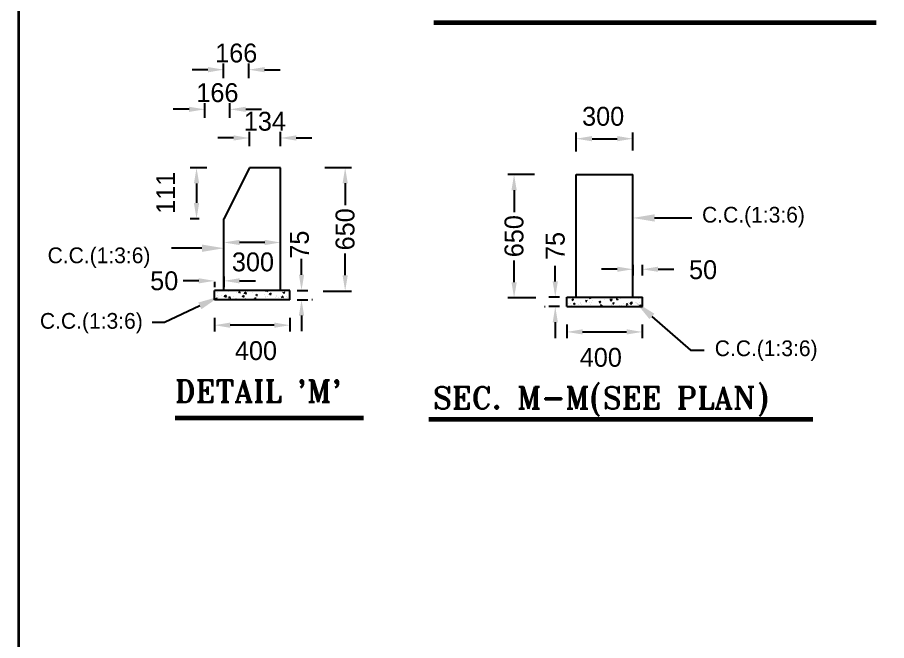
# Model space of a CAD drawing. Extents: x -377620 to 406987, y -326460 to -226264.
# Drawn here: x 346439 to 360259, y -250645 to -240738 of the extents above; entities that cross this region are included whole.
import ezdxf

# ---------------------------------------------------------------- set-up
doc = ezdxf.new("R2010")
doc.units = 0
doc.header["$LTSCALE"] = 300
doc.header["$MEASUREMENT"] = 0
doc.layers.get('0').update_dxf_attribs({"linetype": 'CONTINUOUS'})
doc.layers.get('DEFPOINTS').update_dxf_attribs({"linetype": 'CONTINUOUS'})
doc.layers.add('LINE', color=7, linetype='CONTINUOUS')
doc.styles.add('BIG', font='ROMANT.SHX')
doc.dimstyles.new('3', dxfattribs={"dimtxt": 225, "dimasz": 350, "dimexe": 100, "dimexo": 25, "dimgap": 9, "dimtad": 0, "dimdec": 0, "dimzin": 0, "dimdsep": 46, "dimtxsty": 'Standard', "dimcen": 0, "dimclrd": 5, "dimclre": 6, "dimclrt": 256, "dimadec": 0, "dimazin": 0, "dimtfac": 1, "dimtdec": 0, "dimtofl": 0, "dimtmove": 2, "dimatfit": 3, "dimfxl": 1, "dimtolj": 1, "dimtzin": 0, "dimarcsym": 0})

# ---------------------------------------------------------------- blocks, each defined once
blk = doc.blocks.new('*D70')
at = {"layer": 'DEFPOINTS', "color": 0}
for p in [(349572, -245487), (350772, -245487), (349572, -245631)]:
    blk.add_point(p, dxfattribs=at)
at = {"layer": 'LINE', "color": 7, "lineweight": -2}
for p, q in [((349572, -245512), (349572, -245731)), ((350772, -245512), (350772, -245731)), ((350522, -245631), (349822, -245631))]:
    blk.add_line(p, q, dxfattribs=at)
at = {"layer": 'LINE', "color": 7}
for points in [[(349822, -245589), (349822, -245672), (349572, -245631)], [(350522, -245589), (350522, -245672), (350772, -245631)]]:
    blk.add_solid(points, dxfattribs=at)
at = {"layer": 'LINE', "color": 7, "insert": (350232, -246037), "char_height": 300, "attachment_point": 5}
blk.add_mtext('\\A1;400', dxfattribs=at)
blk = doc.blocks.new('*D71')
at = {"layer": 'DEFPOINTS', "color": 0}
for p in [(355175, -245594), (356375, -245594), (356375, -245738)]:
    blk.add_point(p, dxfattribs=at)
at = {"layer": 'LINE', "color": 7, "lineweight": -2}
for p, q in [((355175, -245619), (355175, -245838)), ((356375, -245619), (356375, -245838)), ((355425, -245738), (356125, -245738))]:
    blk.add_line(p, q, dxfattribs=at)
at = {"layer": 'LINE', "color": 7}
for points in [[(355425, -245696), (355425, -245779), (355175, -245738)], [(356125, -245696), (356125, -245779), (356375, -245738)]]:
    blk.add_solid(points, dxfattribs=at)
at = {"layer": 'LINE', "color": 7, "insert": (355715, -246144), "char_height": 300, "attachment_point": 5}
blk.add_mtext('\\A1;400', dxfattribs=at)
blk = doc.blocks.new('*D77')
at = {"layer": 'DEFPOINTS', "color": 0}
for p in [(356225, -242666), (355325, -242893), (356225, -242881)]:
    blk.add_point(p, dxfattribs=at)
at = {"layer": 'LINE', "color": 7, "lineweight": -2}
for p, q in [((355325, -242868), (355325, -242566)), ((355575, -242666), (355975, -242666)), ((356225, -242856), (356225, -242566))]:
    blk.add_line(p, q, dxfattribs=at)
at = {"layer": 'LINE', "color": 7}
for points in [[(355575, -242624), (355575, -242708), (355325, -242666)], [(355975, -242624), (355975, -242708), (356225, -242666)]]:
    blk.add_solid(points, dxfattribs=at)
at = {"layer": 'LINE', "color": 7, "insert": (355752, -242312), "char_height": 300, "attachment_point": 5}
blk.add_mtext('\\A1;300', dxfattribs=at)
blk = doc.blocks.new('*X29')
at = {"color": 0}
for p, q in [((-6094.1, -26903.2), (-6087.1, -26900.5)), ((-6094.1, -26903.2), (-6089.1, -26906.6)), ((-6090.5, -26900.4), (-6090.2, -26900.1)), ((-6090.5, -26900.4), (-6081.6, -26901.8)), ((-6089.1, -26906.6), (-6087.1, -26900.5)), ((-6081.6, -26901.8), (-6081.8, -26900.1)), ((-5991.8, -26901.9), (-5991.8, -26901.9)), ((-5950.5, -26903.3), (-5950.5, -26903.3)), ((-5920.5, -26900.4), (-5920.5, -26900.4)), ((-5879.6, -26902.1), (-5879.6, -26902.1)), ((-6202.6, -26936.5), (-6202.6, -26936.5)), ((-6193, -26932.5), (-6193, -26932.5)), ((-6191.9, -26905.4), (-6191.9, -26905.4)), ((-6187.2, -26944), (-6187.2, -26944)), ((-6185.9, -26910.7), (-6185.9, -26910.7)), ((-6185, -26914.8), (-6180.2, -26909.1)), ((-6185, -26914.8), (-6179.1, -26915.4)), ((-6179.1, -26915.4), (-6180.2, -26909.1)), ((-6178.1, -26935.5), (-6171.1, -26932.8)), ((-6178.1, -26935.5), (-6173.1, -26938.8)), ((-6173.1, -26938.8), (-6171.1, -26932.8)), ((-6153.8, -26940.4), (-6153.8, -26940.4)), ((-6139.6, -26934.8), (-6139.6, -26934.8)), ((-6139.5, -26928.2), (-6139.5, -26928.2)), ((-6136.6, -26937.6), (-6136.6, -26937.6)), ((-6135.4, -26904.3), (-6135.4, -26904.3)), ((-6114.4, -26924.9), (-6114.4, -26924.9)), ((-6113.3, -26921.1), (-6108.5, -26915.4)), ((-6113.3, -26921.1), (-6107.3, -26921.6)), ((-6107.4, -26921.6), (-6108.5, -26915.4)), ((-6095.4, -26930.4), (-6095.4, -26930.4)), ((-6086.2, -26937), (-6086.2, -26937)), ((-6084.7, -26930.1), (-6084.7, -26930.1)), ((-6076.6, -26919.9), (-6076.6, -26919.9)), ((-6041.6, -26927.4), (-6036.8, -26921.6)), ((-6041.6, -26927.4), (-6035.6, -26927.9)), ((-6037.1, -26920.4), (-6037.1, -26920.4)), ((-6035.6, -26927.9), (-6036.8, -26921.6)), ((-6034.4, -26943.5), (-6027.4, -26940.8)), ((-6034.4, -26943.5), (-6029.4, -26946.8)), ((-6033.4, -26923.1), (-6033.4, -26923.1)), ((-6032.8, -26939.3), (-6032.8, -26939.3)), ((-6029.4, -26946.8), (-6027.4, -26940.8)), ((-6014.7, -26947.7), (-6014.7, -26947.7)), ((-6013.4, -26911.6), (-6013.4, -26911.6)), ((-5988.4, -26908.3), (-5988.4, -26908.3)), ((-5983.8, -26917), (-5976, -26908.8)), ((-5983.8, -26917), (-5974.9, -26918.3)), ((-5982.9, -26916.7), (-5982.9, -26916.7)), ((-5979.4, -26941.6), (-5979.4, -26941.6)), ((-5978.8, -26910.4), (-5978.8, -26910.4)), ((-5976.8, -26942.7), (-5976.8, -26942.7)), ((-5974.9, -26918.3), (-5976, -26908.8)), ((-5969.9, -26933.7), (-5965, -26927.9)), ((-5969.9, -26933.7), (-5963.9, -26934.2)), ((-5963.9, -26934.2), (-5965.1, -26927.9)), ((-5950.4, -26911.2), (-5943.4, -26908.5)), ((-5950.4, -26911.2), (-5945.4, -26914.6)), ((-5945.4, -26914.6), (-5943.4, -26908.5)), ((-5938.5, -26904.2), (-5938.5, -26904.2)), ((-5932.1, -26942.5), (-5932.1, -26942.5)), ((-5930.9, -26909.2), (-5930.9, -26909.2)), ((-5926.1, -26943.8), (-5926.1, -26943.8)), ((-5913.7, -26934.4), (-5913.7, -26934.4)), ((-5898.1, -26939.9), (-5893.3, -26934.2)), ((-5898.1, -26939.9), (-5892.2, -26940.5)), ((-5892.2, -26940.5), (-5893.3, -26934.2)), ((-5888.6, -26931.1), (-5888.6, -26931.1)), ((-5887, -26950.1), (-5883.7, -26948.8)), ((-5885.1, -26906.4), (-5885.1, -26906.4)), ((-5884.1, -26950.1), (-5883.7, -26948.8)), ((-5880.8, -26935.4), (-5880.8, -26935.4)), ((-5877.1, -26933.5), (-5869.3, -26925.4)), ((-5877.1, -26933.5), (-5868.2, -26934.9)), ((-5872.7, -26946.1), (-5872.7, -26946.1)), ((-5868.2, -26934.9), (-5869.3, -26925.4)), ((-5850.7, -26926.1), (-5850.7, -26926.1)), ((-5831.7, -26908.7), (-5831.7, -26908.7)), ((-5830.3, -26929), (-5830.3, -26929)), ((-5826.4, -26946.2), (-5821.6, -26940.5)), ((-5826.4, -26946.2), (-5820.4, -26946.7)), ((-5820.5, -26946.7), (-5821.6, -26940.5)), ((-5819.3, -26948.3), (-5819.3, -26948.3)), ((-5984.1, -26950), (-5984.1, -26950)), ((-5866.3, -26950), (-5866.3, -26950))]:
    blk.add_line(p, q, dxfattribs=at)
blk = doc.blocks.new('*D78')
at = {"layer": 'DEFPOINTS', "color": 0}
for p in [(356225, -244646), (356375, -244644), (356375, -244742)]:
    blk.add_point(p, dxfattribs=at)
at = {"layer": 'LINE', "color": 7, "lineweight": -2}
for p, q in [((355975, -244742), (355725, -244742)), ((356225, -244671), (356225, -244842)), ((356375, -244669), (356375, -244842)), ((356625, -244742), (356875, -244742))]:
    blk.add_line(p, q, dxfattribs=at)
at = {"layer": 'LINE', "color": 7}
for points in [[(355975, -244700), (355975, -244783), (356225, -244742)], [(356625, -244700), (356625, -244783), (356375, -244742)]]:
    blk.add_solid(points, dxfattribs=at)
at = {"layer": 'LINE', "color": 7, "insert": (357341, -244751), "char_height": 300, "attachment_point": 5}
blk.add_mtext('\\A1;50', dxfattribs=at)
blk = doc.blocks.new('*D79')
at = {"layer": 'DEFPOINTS', "color": 0}
for p in [(349718, -241569), (349718, -241729), (350119, -241729)]:
    blk.add_point(p, dxfattribs=at)
at = {"layer": 'LINE', "color": 7, "lineweight": -2}
for p, q in [((349468, -241569), (349218, -241569)), ((349718, -241704), (349718, -241469)), ((350119, -241704), (350119, -241469)), ((350369, -241569), (350619, -241569))]:
    blk.add_line(p, q, dxfattribs=at)
at = {"layer": 'LINE', "color": 7}
for points in [[(349468, -241527), (349468, -241611), (349718, -241569)], [(350369, -241527), (350369, -241611), (350119, -241569)]]:
    blk.add_solid(points, dxfattribs=at)
at = {"layer": 'LINE', "color": 7, "insert": (349918, -241306), "char_height": 300, "attachment_point": 5}
blk.add_mtext('\\A1;166', dxfattribs=at)
blk = doc.blocks.new('*D80')
at = {"layer": 'DEFPOINTS', "color": 0}
for p in [(354687, -243235), (354336, -245197), (354709, -245197)]:
    blk.add_point(p, dxfattribs=at)
at = {"layer": 'LINE', "color": 7, "lineweight": -2}
for p, q in [((354662, -243235), (354236, -243235)), ((354336, -243485), (354336, -243832)), ((354336, -244947), (354336, -244600)), ((354684, -245197), (354236, -245197))]:
    blk.add_line(p, q, dxfattribs=at)
at = {"layer": 'LINE', "color": 7}
for points in [[(354294, -243485), (354378, -243485), (354336, -243235)], [(354294, -244947), (354378, -244947), (354336, -245197)]]:
    blk.add_solid(points, dxfattribs=at)
at = {"layer": 'LINE', "color": 7, "insert": (354336, -244216), "char_height": 300, "attachment_point": 5, "rotation": 90}
blk.add_mtext('\\A1;650', dxfattribs=at)
blk = doc.blocks.new('*D81')
at = {"layer": 'DEFPOINTS', "color": 0}
for p in [(351300, -243125), (351278, -245088), (351650, -245088)]:
    blk.add_point(p, dxfattribs=at)
at = {"layer": 'LINE', "color": 7, "lineweight": -2}
for p, q in [((351325, -243125), (351750, -243125)), ((351650, -243375), (351650, -243723)), ((351650, -244838), (351650, -244491)), ((351303, -245088), (351750, -245088))]:
    blk.add_line(p, q, dxfattribs=at)
at = {"layer": 'LINE', "color": 7}
for points in [[(351609, -243375), (351692, -243375), (351650, -243125)], [(351609, -244838), (351692, -244838), (351650, -245088)]]:
    blk.add_solid(points, dxfattribs=at)
at = {"layer": 'LINE', "color": 7, "insert": (351650, -244107), "char_height": 300, "attachment_point": 5, "rotation": 90}
blk.add_mtext('\\A1;650', dxfattribs=at)
blk = doc.blocks.new('*D82')
at = {"layer": 'DEFPOINTS', "color": 0}
for p in [(349722, -244830), (349572, -244915), (349572, -244926)]:
    blk.add_point(p, dxfattribs=at)
at = {"layer": 'LINE', "color": 7, "lineweight": -2}
for p, q in [((349722, -244855), (349722, -245026)), ((349322, -244926), (349072, -244926)), ((349572, -244940), (349572, -245026)), ((349972, -244926), (350222, -244926))]:
    blk.add_line(p, q, dxfattribs=at)
at = {"layer": 'LINE', "color": 7}
for points in [[(349322, -244884), (349322, -244967), (349572, -244926)], [(349972, -244884), (349972, -244967), (349722, -244926)]]:
    blk.add_solid(points, dxfattribs=at)
at = {"layer": 'LINE', "color": 7, "insert": (348773, -244927), "char_height": 300, "attachment_point": 5}
blk.add_mtext('\\A1;50', dxfattribs=at)
blk = doc.blocks.new('*D83')
at = {"layer": 'DEFPOINTS', "color": 0}
for p in [(355085, -245185), (354991, -245335), (355083, -245335)]:
    blk.add_point(p, dxfattribs=at)
at = {"layer": 'LINE', "color": 7, "lineweight": -2}
for p, q in [((354991, -244935), (354991, -244685)), ((355060, -245185), (354891, -245185)), ((355058, -245335), (354891, -245335)), ((354991, -245585), (354991, -245835))]:
    blk.add_line(p, q, dxfattribs=at)
at = {"layer": 'LINE', "color": 7}
for points in [[(354949, -244935), (355032, -244935), (354991, -245185)], [(354949, -245585), (355032, -245585), (354991, -245335)]]:
    blk.add_solid(points, dxfattribs=at)
at = {"layer": 'LINE', "color": 7, "insert": (354992, -244372), "char_height": 300, "attachment_point": 5, "rotation": 90}
blk.add_mtext('\\A1;75', dxfattribs=at)
blk = doc.blocks.new('*D84')
at = {"layer": 'DEFPOINTS', "color": 0}
for p in [(350863, -245078), (350864, -245228), (350956, -245228)]:
    blk.add_point(p, dxfattribs=at)
at = {"layer": 'LINE', "color": 7, "lineweight": -2}
for p, q in [((350956, -244828), (350956, -244578)), ((350888, -245078), (351056, -245078)), ((350889, -245228), (351056, -245228)), ((350956, -245478), (350956, -245728))]:
    blk.add_line(p, q, dxfattribs=at)
at = {"layer": 'LINE', "color": 7}
for points in [[(350915, -244828), (350998, -244828), (350956, -245078)], [(350915, -245478), (350998, -245478), (350956, -245228)]]:
    blk.add_solid(points, dxfattribs=at)
at = {"layer": 'LINE', "color": 7, "insert": (350925, -244351), "char_height": 300, "attachment_point": 5, "rotation": 90}
blk.add_mtext('\\A1;75', dxfattribs=at)
blk = doc.blocks.new('*D85')
at = {"layer": 'DEFPOINTS', "color": 0}
for p in [(349722, -244316), (349722, -244531), (350622, -244543)]:
    blk.add_point(p, dxfattribs=at)
at = {"layer": 'LINE', "color": 7, "lineweight": -2}
for p, q in [((349722, -244506), (349722, -244216)), ((350372, -244316), (349972, -244316)), ((350622, -244518), (350622, -244216))]:
    blk.add_line(p, q, dxfattribs=at)
at = {"layer": 'LINE', "color": 7}
for points in [[(349972, -244274), (349972, -244358), (349722, -244316)], [(350372, -244274), (350372, -244358), (350622, -244316)]]:
    blk.add_solid(points, dxfattribs=at)
at = {"layer": 'LINE', "color": 7, "insert": (350184, -244627), "char_height": 300, "attachment_point": 5}
blk.add_mtext('\\A1;300', dxfattribs=at)
blk = doc.blocks.new('*D86')
at = {"layer": 'DEFPOINTS', "color": 0}
for p in [(350127, -242655), (350127, -242810), (350622, -242810)]:
    blk.add_point(p, dxfattribs=at)
at = {"layer": 'LINE', "color": 7, "lineweight": -2}
for p, q in [((349877, -242655), (349627, -242655)), ((350127, -242785), (350127, -242555)), ((350622, -242785), (350622, -242555)), ((350872, -242655), (351122, -242655))]:
    blk.add_line(p, q, dxfattribs=at)
at = {"layer": 'LINE', "color": 7}
for points in [[(349877, -242613), (349877, -242696), (350127, -242655)], [(350872, -242613), (350872, -242696), (350622, -242655)]]:
    blk.add_solid(points, dxfattribs=at)
at = {"layer": 'LINE', "color": 7, "insert": (350374, -242391), "char_height": 300, "attachment_point": 5}
blk.add_mtext('\\A1;134', dxfattribs=at)
blk = doc.blocks.new('*D87')
at = {"layer": 'DEFPOINTS', "color": 0}
for p in [(349478, -243128), (349287, -243938), (349355, -243938)]:
    blk.add_point(p, dxfattribs=at)
at = {"layer": 'LINE', "color": 7, "lineweight": -2}
for p, q in [((349453, -243128), (349187, -243128)), ((349287, -243378), (349287, -243688)), ((349330, -243938), (349187, -243938))]:
    blk.add_line(p, q, dxfattribs=at)
at = {"layer": 'LINE', "color": 7}
for points in [[(349245, -243378), (349329, -243378), (349287, -243128)], [(349245, -243688), (349329, -243688), (349287, -243938)]]:
    blk.add_solid(points, dxfattribs=at)
at = {"layer": 'LINE', "color": 7, "insert": (348796, -243527), "char_height": 300, "attachment_point": 5, "rotation": 90}
blk.add_mtext('\\A1;111', dxfattribs=at)
blk = doc.blocks.new('*D380')
at = {"layer": 'DEFPOINTS', "color": 0}
for p in [(349418, -242199), (349418, -242359), (349819, -242359)]:
    blk.add_point(p, dxfattribs=at)
at = {"layer": 'LINE', "color": 7, "lineweight": -2}
for p, q in [((349418, -242334), (349418, -242099)), ((349819, -242334), (349819, -242099)), ((349168, -242199), (348918, -242199)), ((350069, -242199), (350319, -242199))]:
    blk.add_line(p, q, dxfattribs=at)
at = {"layer": 'LINE', "color": 7}
for points in [[(349168, -242158), (349168, -242241), (349418, -242199)], [(350069, -242158), (350069, -242241), (349819, -242199)]]:
    blk.add_solid(points, dxfattribs=at)
at = {"layer": 'LINE', "color": 7, "insert": (349619, -241936), "char_height": 300, "attachment_point": 5}
blk.add_mtext('\\A1;166', dxfattribs=at)

msp = doc.modelspace()

# ---------------------------------------------------------------- linework, layer by layer
at = {"layer": 'LINE', "color": 7}
for p, q in [((350126.9994, -243127.6423), (349721.9994, -243937.6423)), ((350621.9994, -243127.6423), (350126.9994, -243127.6423)), ((350621.9994, -245077.6423), (350621.9994, -243127.6423)), ((355325.2601, -245184.6188), (355325.2601, -243234.6188)), ((355325.2601, -243234.6188), (355820.2601, -243234.6188)), ((355820.2601, -243234.6188), (356225.2601, -243234.6188)), ((356225.2601, -245184.6188), (356225.2601, -243234.6188)), ((356570.4728, -243925.7411), (357162.7086, -243925.7411)), ((349721.9994, -245077.6423), (349721.9994, -243937.6423)), ((349372.0233, -244407.3256), (348889.3497, -244407.3256)), ((350771.9994, -245077.6423), (349571.9994, -245077.6423)), ((349571.9994, -245227.6423), (349571.9994, -245077.6423)), ((350771.9994, -245227.6423), (350771.9994, -245077.6423)), ((350771.9994, -245227.6423), (349571.9994, -245227.6423)), ((351130.276, -245227.6423), (351118.1106, -245227.6423)), ((355175.2601, -245184.6188), (356375.2601, -245184.6188)), ((355175.2601, -245334.6188), (355175.2601, -245184.6188)), ((356375.2601, -245334.6188), (356375.2601, -245184.6188)), ((349340.0797, -245323.528), (348779.7874, -245589.3965)), ((354816.9835, -245334.6188), (354829.1488, -245334.6188)), ((355175.2601, -245334.6188), (356375.2601, -245334.6188)), ((348779.7874, -245589.3965), (348582.5754, -245589.3965)), ((356527.8155, -245491.3874), (357140.7961, -246027.2005)), ((357140.7961, -246027.2005), (357359.9207, -246027.2005))]:
    msp.add_line(p, q, dxfattribs=at)
at = {"layer": 'LINE', "color": 7, "lineweight": 40, "const_width": 42.8247}
msp.add_lwpolyline([(346459.958, -272870.4538), (406965.158, -272870.4538), (406965.158, -230084.6338), (346459.958, -230084.6338)], close=True, dxfattribs=at)
at = {"layer": 'LINE', "color": 7, "const_width": 75}
for points in [[(353054.8246, -240823.5399), (360095.5724, -240823.5399)], [(348942.9697, -247104.2953), (351945.2063, -247104.2953)], [(352977.0211, -247126.1856), (359086.2642, -247126.1856)]]:
    msp.add_lwpolyline(points, dxfattribs=at)
at = {"layer": 'LINE', "color": 7}
for points in [[(356570.4728, -243984.0744), (356570.4728, -243867.4077), (356220.4728, -243925.7411)], [(349372.0233, -244465.6589), (349372.0233, -244348.9922), (349722.0233, -244407.3256)], [(349365.0872, -245376.229), (349315.0721, -245270.8269), (349656.2859, -245173.4826)], [(356489.4249, -245535.307), (356566.2062, -245447.4677), (356264.2976, -245261.0434)]]:
    msp.add_solid(points, dxfattribs=at)

# ---------------------------------------------------------------- block references
at = {"layer": 'LINE', "color": 7, "yscale": 3, "zscale": 3}
for p, xscale in [((332132.034, -164377.4189), -3), ((373815.2254, -164484.3954), 3)]:
    msp.add_blockref('*X29', p, dxfattribs=dict(at, xscale=xscale))

# ---------------------------------------------------------------- texts
at = {"layer": 'LINE', "color": 7}
for p in [(357324.6137, -243999.8635), (346919.2881, -244645.1893), (346797.2881, -245687.1893), (357526.6137, -246122.8635)]:
    msp.add_text('C.C.(1:3:6)', height=250, dxfattribs=at).set_placement(p)
at = {"layer": 'LINE', "color": 7, "style": 'BIG'}
for s, p in [("DETAIL 'M'", (348942.9697, -246853.2891)), ('SEC. M-M(SEE PLAN)', (353047.5219, -246960.2655))]:
    msp.add_text(s, height=350, dxfattribs=at).set_placement(p)

# ---------------------------------------------------------------- dimensions: what is measured, and where the dimension line sits
at = {"layer": 'LINE', "color": 7}
for base, p1, p2, text, picture, middle in [((349718.1597, -241569.0902), (350118.7926, -241729.0379), (349718.1597, -241729.0379), '166', '*D79', (349918.4761, -241305.5902)), ((349418.2017, -242199.4564), (349818.8346, -242359.4041), (349418.2017, -242359.4041), '166', '*D380', (349618.5181, -241935.9564)), ((350126.9994, -242654.5359), (350621.9994, -242809.9207), (350126.9994, -242809.9207), '134', '*D86', (350374.4994, -242391.0359))]:
    dim = msp.add_linear_dim(base=base, p1=p1, p2=p2, text=text, dimstyle='3', override={"dimtxt": 300, "dimasz": 250, "dimclrd": 7, "dimclre": 7, "dimclrt": 7}, dxfattribs=at)
    dim.commit()
    dim.dimension.update_dxf_attribs({"geometry": picture, "text_midpoint": middle})
for base, p1, p2, text, picture, middle in [((356225.2601, -242665.8909), (355325.2601, -242892.9919), (356225.2601, -242881.0393), '300', '*D77', (355752, -242312)), ((349721.9994, -244315.9581), (350621.9994, -244543.059), (349721.9994, -244531.1064), '300', '*D85', (350184.3855, -244626.7278)), ((356375.2601, -244741.5212), (356225.2601, -244645.8998), (356375.2601, -244644), '50', '*D78', (357341, -244751)), ((349571.9994, -244925.5447), (349721.9994, -244829.9234), (349571.9994, -244915.2324), '50', '*D82', (348773, -244927)), ((349571.9994, -245630.7527), (350771.9994, -245487.3206), (349571.9994, -245487.3206), '400', '*D70', (350232.245, -246037.1439)), ((356375.2601, -245737.7292), (355175.2601, -245594.297), (356375.2601, -245594.297), '400', '*D71', (355715.0144, -246144.1203))]:
    dim = msp.add_linear_dim(base=base, p1=p1, p2=p2, text=text, dimstyle='3', override={"dimtxt": 300, "dimasz": 250, "dimclrd": 7, "dimclre": 7, "dimclrt": 7}, dxfattribs=at)
    dim.commit()
    dim.dimension.update_dxf_attribs({"geometry": picture, "text_midpoint": middle, "dimtype": 160})
for base, p1, p2, angle, text, picture, middle in [((349287.0233, -243937.6423), (349478.4605, -243127.6423), (349354.951, -243937.6423), 270, '111', '*D87', (348796.4652, -243527.0815)), ((350956.485, -245227.6423), (350862.6379, -245077.6423), (350864.3759, -245227.6423), 270, '75', '*D84', (350925, -244351)), ((354990.7744, -245334.6188), (355084.6216, -245184.6188), (355082.8836, -245334.6188), 90, '75', '*D83', (354992, -244372))]:
    dim = msp.add_linear_dim(base=base, p1=p1, p2=p2, angle=angle, text=text, dimstyle='3', override={"dimtxt": 300, "dimasz": 250, "dimclrd": 7, "dimclre": 7, "dimclrt": 7}, dxfattribs=at)
    dim.commit()
    dim.dimension.update_dxf_attribs({"geometry": picture, "text_midpoint": middle, "dimtype": 160})
for base, p1, p2, angle, picture, middle in [((351650.3197, -245087.9137), (351299.7203, -243125.1678), (351277.8078, -245087.9137), 270, '*D81', (351650.3197, -244106.5407)), ((354336.0012, -245197.3648), (354686.6006, -243234.6188), (354708.5132, -245197.3648), 90, '*D80', (354336.0012, -244215.9918))]:
    dim = msp.add_linear_dim(base=base, p1=p1, p2=p2, angle=angle, text='650', dimstyle='3', override={"dimtxt": 300, "dimasz": 250, "dimclrd": 7, "dimclre": 7, "dimclrt": 7}, dxfattribs=at)
    dim.commit()
    dim.dimension.update_dxf_attribs({"geometry": picture, "text_midpoint": middle})

doc.saveas('drawing.dxf')
